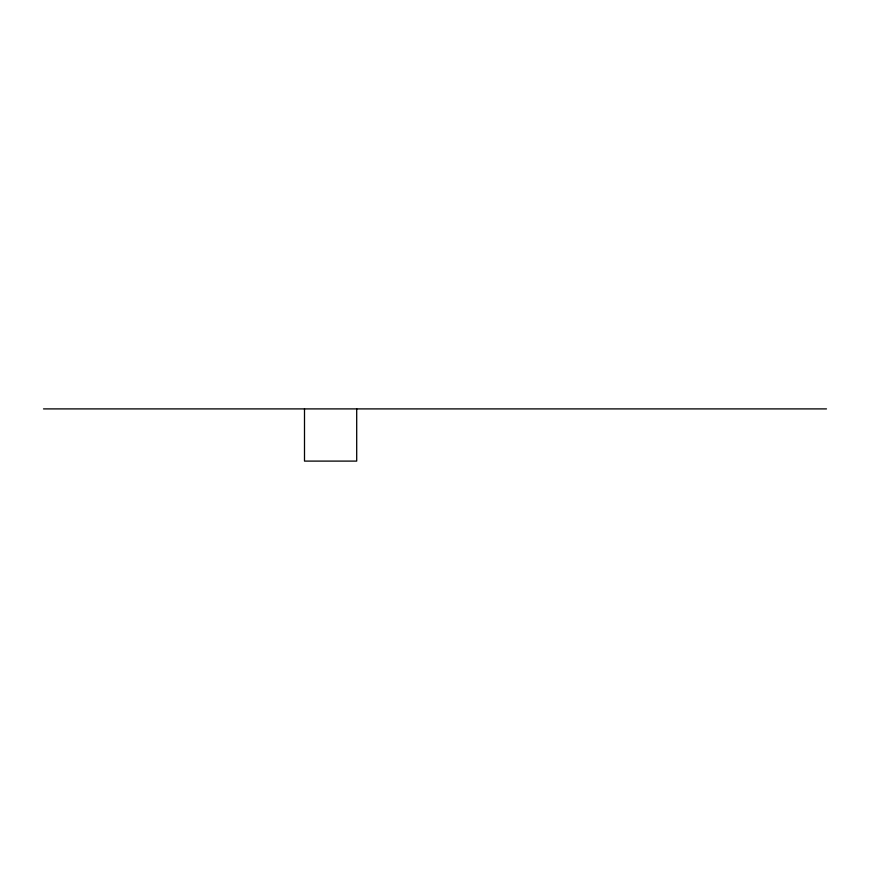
<?xml version="1.0" encoding="UTF-8"?>
<svg xmlns="http://www.w3.org/2000/svg" width="870" height="870" viewBox="0 0 870 870"><rect width="100%" height="100%" fill="white"/><g stroke="black" fill="none" stroke-linecap="round" stroke-linejoin="round"><path stroke-width="1.3" d="M43.5 408.9L826.5 408.9M356.7 408.9L356.7 461.1L304.5 461.1L304.5 408.9"/></g></svg>
